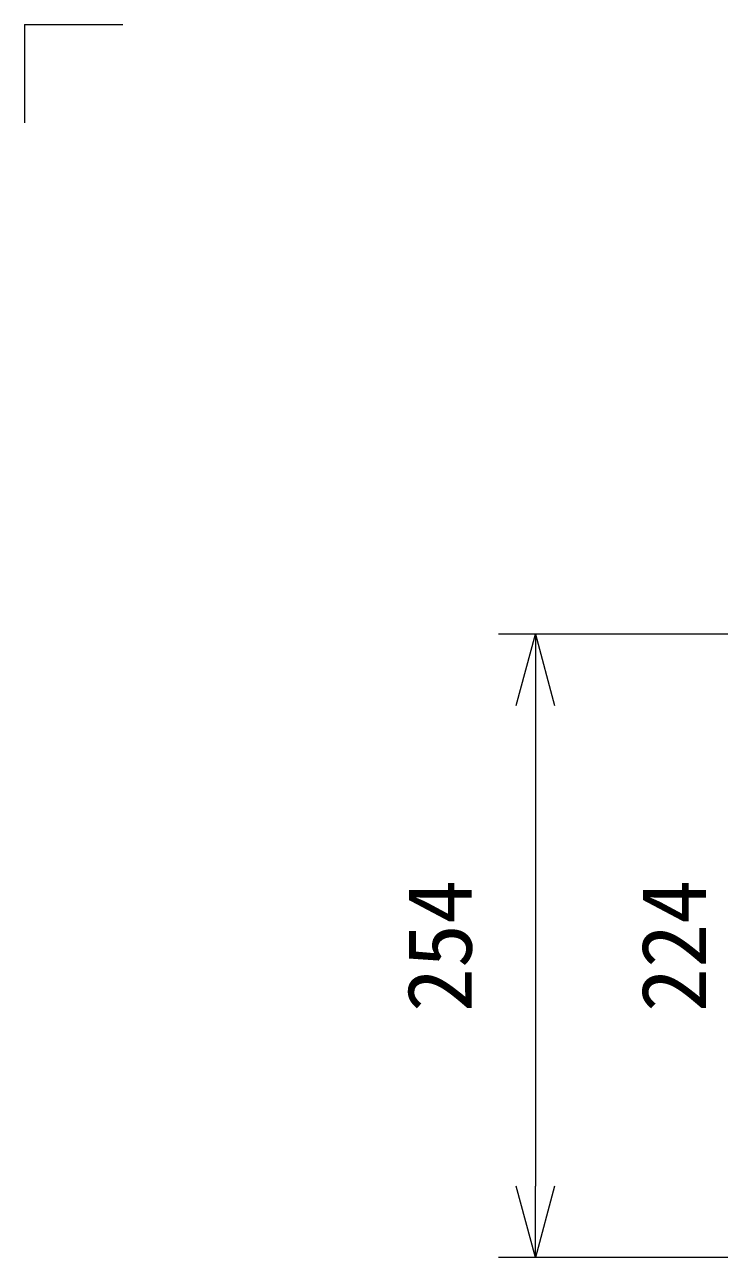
# Model space of a CAD drawing. Units: millimetres at full size, sheet at 1:6. Extents: x -1188 to 1188, y -840 to 840.
# Drawn here: x -1188 to -905, y 338 to 840 of the extents above; entities that cross this region are included whole.
import ezdxf
from ezdxf.enums import TextEntityAlignment as Align

# ---------------------------------------------------------------- set-up
doc = ezdxf.new("R2010")
doc.units = ezdxf.units.MM
doc.header["$LTSCALE"] = 6
doc.layers.add('0-0_0', color=7, linetype='Continuous', lineweight=18)
doc.layers.add('0-3_NOTE-ENG', color=3, linetype='Continuous', lineweight=18)
doc.styles.add('ＭＳ ゴシック', font='')
doc.styles.get('ＭＳ ゴシック').set_extended_font_data('MS Gothic')

# ---------------------------------------------------------------- blocks, each defined once
blk = doc.blocks.new('_Open30')
at = {"layer": '0-0_0'}
blk.add_line((0, 0), (-1, 0), dxfattribs=at)
blk.add_lwpolyline([(-1, 0.2679), (0, 0), (-1, -0.2679)], dxfattribs=at)

msp = doc.modelspace()

# ---------------------------------------------------------------- linework, layer by layer
at = {"layer": '0-0_0'}
for q in [(-1188, 800), (-1148, 840)]:
    msp.add_line((-1188, 840), q, dxfattribs=at)
at = {"layer": '0-3_NOTE-ENG'}
for p, q in [((-602.442, 591.547), (-994.837, 591.547)), ((-979.837, 562.547), (-979.837, 366.547)), ((-684.442, 337.547), (-994.837, 337.547))]:
    msp.add_line(p, q, dxfattribs=at)

# ---------------------------------------------------------------- block references
at = {"layer": '0-3_NOTE-ENG', "xscale": 29, "yscale": 29}
for p, rotation in [((-979.837, 591.547), 90), ((-979.837, 337.547), 270)]:
    msp.add_blockref('_Open30', p, dxfattribs=dict(at, rotation=rotation))

# ---------------------------------------------------------------- texts
at = {"layer": '0-3_NOTE-ENG', "color": 7, "style": 'ＭＳ ゴシック'}
for s, p in [('254', (-997.837, 437.547)), ('224', (-902.388, 437.547))]:
    msp.add_text(s, height=26.39, rotation=90, dxfattribs=at).set_placement(p, align=Align.BOTTOM_LEFT)

doc.saveas('drawing.dxf')
